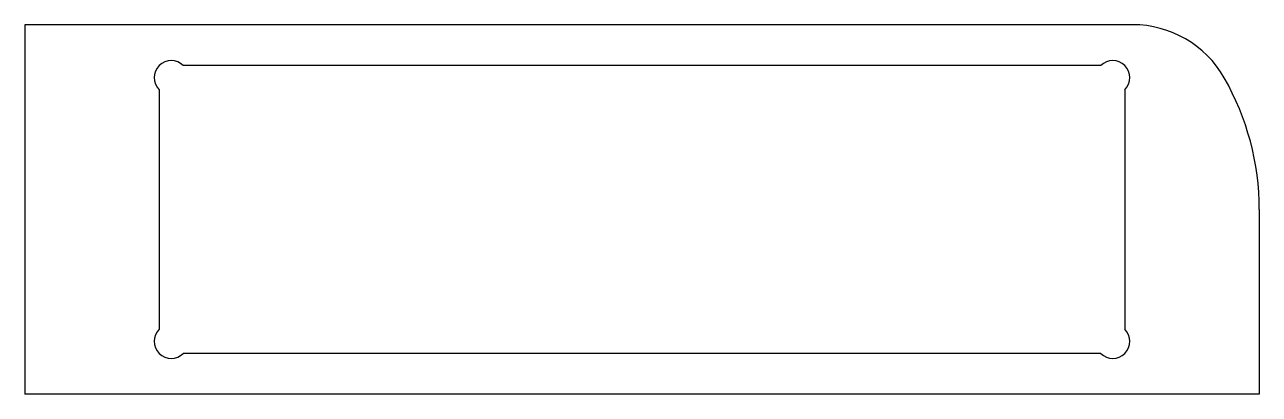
# Model space of a CAD drawing. Extents: x 459 to 693, y 375 to 445.
import ezdxf

# ---------------------------------------------------------------- set-up
doc = ezdxf.new("R2010")
doc.units = 0
doc.header["$LTSCALE"] = 12.7
doc.layers.add('VISIBLE', color=7, linetype='CONTINUOUS')

msp = doc.modelspace()

# ---------------------------------------------------------------- linework, layer by layer
at = {"layer": 'VISIBLE'}
for p, q in [((458.68, 444.88), (458.68, 374.88)), ((668.68, 444.88), (458.68, 444.88)), ((662.62, 437.13), (488.74, 437.13)), ((484.18, 432.57), (484.18, 387.19)), ((667.18, 432.57), (667.18, 387.19)), ((692.68, 409.88), (692.68, 374.88)), ((662.62, 382.63), (488.74, 382.63)), ((692.68, 374.88), (458.68, 374.88))]:
    msp.add_line(p, q, dxfattribs=at)
for centre, radius, start, end in [((668.68, 424.88), 20, 29.8628, 90), ((486.46, 434.85), 3.23, 45, 225), ((664.9, 434.85), 3.23, 315, 135), ((642.55, 409.88), 50.12, 0, 29.8628), ((486.46, 384.91), 3.23, 135, 315), ((664.9, 384.91), 3.23, 225, 45)]:
    msp.add_arc(centre, radius, start, end, dxfattribs=at)

doc.saveas('drawing.dxf')
